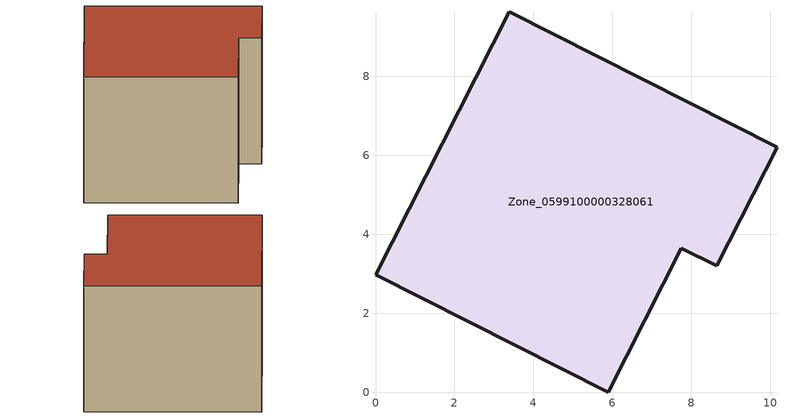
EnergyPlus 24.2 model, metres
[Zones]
Zone_0599100000328061
 floor ground (C_G): 7.75,3.65 5.89,0 0,2.98 3.38,9.64 10.17,6.21 8.64,3.2 z0
 wall outside (C_F): 3.38,9.64 0,2.98 5.89,0 7.75,3.65 8.64,3.2 10.17,6.21 3.38,9.64 z0:5.88
 roof outside (C_R): 8.64,3.2 10.17,6.21 3.38,9.64 0,2.98 5.89,0 7.75,3.65 z5.88
[BUILDING]
Pand.0599100000328061: North Axis=0; Terrain=City; Loads Convergence Tolerance Value=0.04; Temperature Convergence Tolerance Value=0.4; Solar Distribution=FullExterior; Maximum Number of Warmup Days=25; Minimum Number of Warmup Days=1
[Site:Location]
Rotterdam.The.Hague.AP_ZH_NLD Design_Conditions: Latitude=51.96; Longitude=4.45; Time Zone=1; Elevation=-4.5
[SITE:GROUNDTEMPERATURE:BUILDINGSURFACE]
18, 18, 18, 18, 18, 18, 18, 18, 18, 18, 18, 18
[MATERIAL] Thermal Absorptance=0.9; Solar Absorptance=0.7; Visible Absorptance=0.7
Name | Roughness | Thickness | Conductivity | Density | Specific Heat
G.TC.1975-1991 | MediumSmooth | 0.15 | 0.288461 | 540 | 1210
F.TC.1975-1991 | Rough | 0.3 | 0.230769 | 1920 | 840
R.TC.1975-1991 | MediumRough | 0.2 | 0.153846 | 1500 | 1000
[CONSTRUCTION]
C_G: G.TC.1975-1991
C_F: F.TC.1975-1991
C_R: R.TC.1975-1991
[ZONE]
Zone_0599100000328061: Type=1; Multiplier=1; Ceiling Height=Autocalculate; Volume=Autocalculate; Floor Area=autocalculate; Part of Total Floor Area=Yes
[ZONEINFILTRATION:DESIGNFLOWRATE]
Infil_Zone_0599100000328061: Zone or ZoneList or Space or SpaceList=Zone_0599100000328061; Schedule=AlwaysOn; Design Flow Rate Calculation Method=Flow/Area; Flow Rate per Floor Area=0.003; Constant Term Coefficient=1; Temperature Term Coefficient=0; Velocity Term Coefficient=0; Velocity Squared Term Coefficient=0
[HVACTEMPLATE:ZONE:IDEALLOADSAIRSYSTEM]
Zone_0599100000328061: Maximum Heating Supply Air Temperature=50; Minimum Cooling Supply Air Temperature=13; Maximum Heating Supply Air Humidity Ratio=0.0156; Minimum Cooling Supply Air Humidity Ratio=0.0077; Heating Limit=NoLimit; Cooling Limit=NoLimit; Dehumidification Control Type=ConstantSensibleHeatRatio; Cooling Sensible Heat Ratio=0.7; Dehumidification Setpoint=60; Humidification Control Type=None; Humidification Setpoint=30; Outdoor Air Method=None; Outdoor Air Flow Rate per Person=0.00944; Outdoor Air Flow Rate per Zone Floor Area=0; Outdoor Air Flow Rate per Zone=0; Demand Controlled Ventilation Type=None; Outdoor Air Economizer Type=NoEconomizer; Heat Recovery Type=None; Sensible Heat Recovery Effectiveness=0.7; Latent Heat Recovery Effectiveness=0.65
[ZONECONTROL:THERMOSTAT]
ThermostatControl_Zone_0599100000328061: Zone or ZoneList=Zone_0599100000328061; Control Type Schedule=DualSetpointControlType; Control 1=Thermostat_Zone_0599100000328061; Temperature Difference Between Cutout And Setpoint=0
[THERMOSTATSETPOINT:DUALSETPOINT]
Thermostat_Zone_0599100000328061: Heating Setpoint Temperature Schedule=HeatingSetpoint_Zone_0599100000328061; Cooling Setpoint Temperature Schedule=CoolingSetpoint_Zone_0599100000328061
[SCHEDULE:COMPACT]
HeatingSetpoint_Zone_0599100000328061: Through: 12/31, For: AllDays, Until: 24:00, 21
CoolingSetpoint_Zone_0599100000328061: Through: 12/31, For: AllDays, Until: 24:00, 24
DualSetpointControlType: Through: 12/31, For: AllDays, Until: 24:00, 4
AlwaysOn: Through: 12/31, For: AllDays, Until: 24:00, 1
